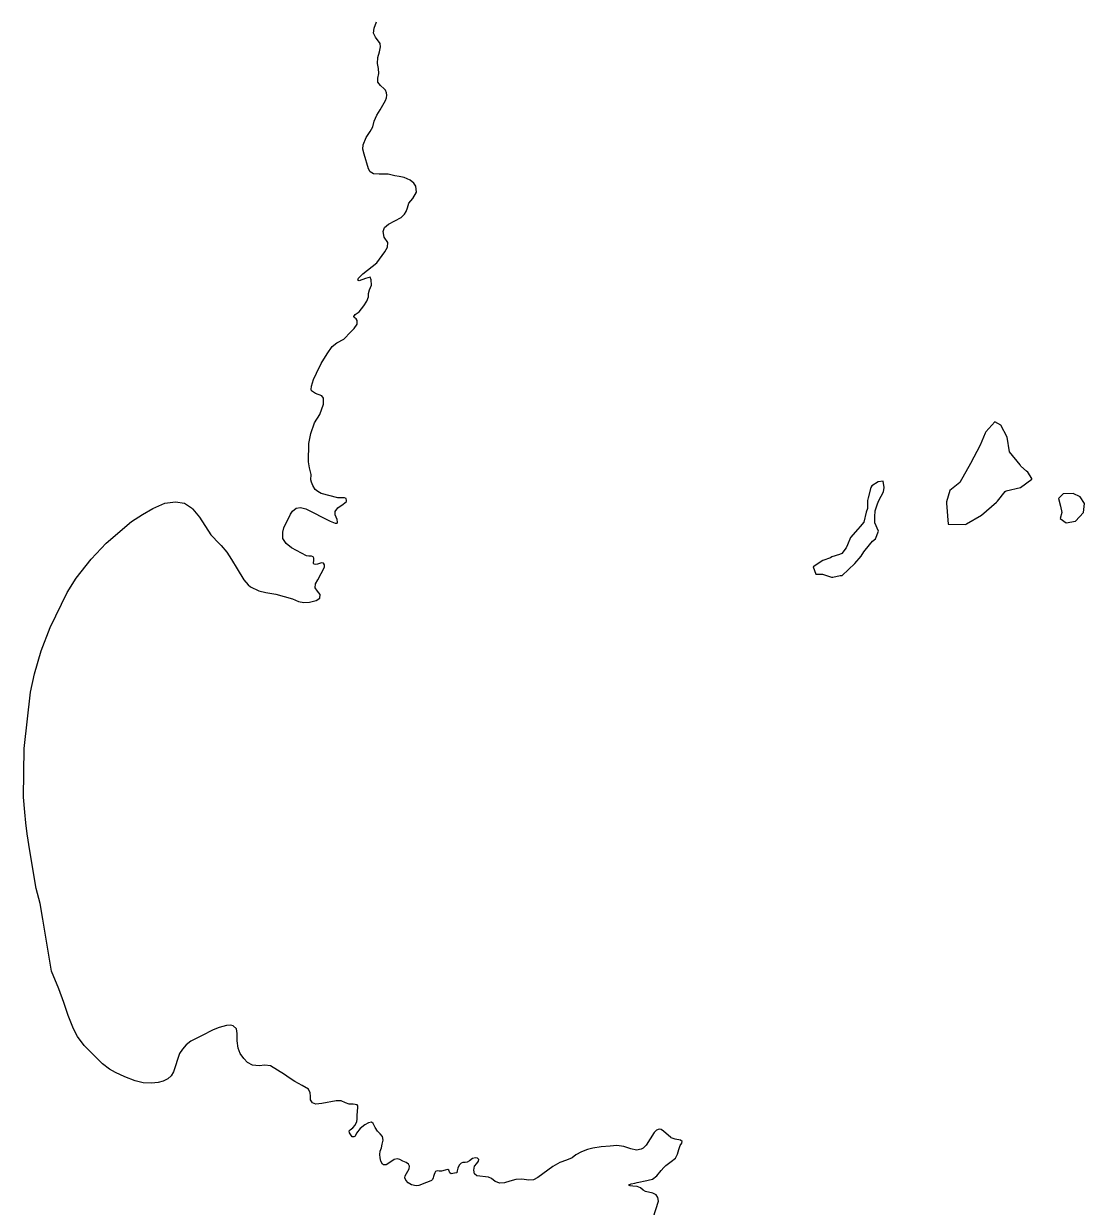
# Model space of a CAD drawing. Header units: millimetres. Extents: x 642261 to 742091, y 6812581 to 6930561.
# Drawn here: x 732139 to 733261, y 6888451 to 6889702 of the extents above; entities that cross this region are included whole.
import ezdxf

# ---------------------------------------------------------------- set-up
doc = ezdxf.new("R2010")
doc.units = ezdxf.units.MM
doc.layers.add('LimiteAreaMunicipio', color=10, linetype='Continuous')
doc.layers.add('LimiteRegional', color=10, linetype='Continuous')

# ---------------------------------------------------------------- blocks, each defined once
blk = doc.blocks.new('compartilhadora_AUTOCAD_OD_1_FMEBLOCK2')
at = {"layer": 'LimiteAreaMunicipio', "color": 7, "linetype": 'Continuous'}
blk.add_lwpolyline([(2929.29905, -8650.3015), (2934.82915, -8632.9224), (2934.31215, -8628.8064), (2932.54315, -8626.2064), (2929.08015, -8624.3524), (2921.28115, -8622.5674), (2918.80215, -8621.2173), (2916.13315, -8618.7434), (2912.26315, -8617.2003), (2907.88415, -8616.9993), (2905.10215, -8616.7024), (2903.69415, -8615.9924), (2903.72215, -8615.4983), (2905.95615, -8614.5773), (2909.83115, -8613.6274), (2912.48715, -8613.1153), (2922.80215, -8610.9253), (2924.06795, -8610.6484), (2928.70425, -8609.6343), (2933.32615, -8606.2203), (2937.74805, -8600.5573), (2940.78265, -8597.119), (2942.04715, -8595.6862), (2942.66215, -8594.9893), (2948.37115, -8590.8223), (2952.94815, -8587.4073), (2955.10715, -8583.1153), (2956.41715, -8578.3214), (2957.94925, -8573.8884), (2959.63925, -8571.3893), (2959.92715, -8569.6844), (2958.32415, -8568.3213), (2952.67225, -8567.2333), (2948.28315, -8565.8433), (2948.08545, -8565.6722), (2940.31215, -8558.9383), (2937.67915, -8557.2514), (2935.55015, -8556.7813), (2933.02215, -8557.7674), (2930.32215, -8560.2342), (2921.88915, -8573.7373), (2918.93615, -8576.8065), (2916.72215, -8577.9973), (2911.77315, -8578.8023), (2905.67905, -8577.4854), (2898.47415, -8575.0804), (2890.85115, -8574.0182), (2884.01515, -8574.8493), (2874.31315, -8575.3374), (2865.58815, -8576.9563), (2859.73915, -8578.3352), (2853.47615, -8580.6523), (2847.69515, -8584.0064), (2843.57815, -8587.0184), (2837.58015, -8589.6523), (2830.64425, -8591.9173), (2823.10315, -8596.1973), (2807.27715, -8607.8864), (2802.76515, -8610.3543), (2797.78615, -8610.4844), (2790.48615, -8609.5584), (2784.20405, -8609.9003), (2777.90615, -8611.6764), (2771.96815, -8613.4124), (2767.16415, -8613.9024), (2762.20515, -8612.1483), (2758.42815, -8608.9243), (2755.08015, -8607.5004), (2742.81115, -8605.9424), (2740.45715, -8603.9223), (2739.64815, -8599.9435), (2740.45415, -8595.8464), (2742.84015, -8592.8873), (2744.68115, -8590.5053), (2744.92215, -8588.9604), (2743.61615, -8587.3764), (2741.35815, -8586.8834), (2738.41115, -8587.8634), (2735.11415, -8590.0964), (2732.70115, -8591.4854), (2730.72415, -8591.8914), (2728.17015, -8591.8213), (2726.36815, -8592.5663), (2724.17015, -8594.8544), (2722.83825, -8597.7793), (2722.10915, -8600.9124), (2721.88915, -8602.6153), (2721.81915, -8602.8613), (2719.39615, -8603.1064), (2715.91515, -8603.9233), (2714.40315, -8602.8093), (2713.31215, -8600.0843), (2712.19915, -8599.4453), (2709.25715, -8600.0444), (2705.68305, -8601.0844), (2703.01815, -8600.9464), (2700.78015, -8600.6763), (2699.22705, -8601.3344), (2698.36115, -8602.7383), (2697.64615, -8604.5922), (2697.13115, -8606.6284), (2696.73315, -8608.2164), (2695.88515, -8610.0244), (2694.95515, -8611.0465), (2692.59115, -8612.0994), (2689.55615, -8613.0114), (2681.68015, -8616.2734), (2678.63015, -8616.6243), (2673.84815, -8615.4554), (2670.15215, -8613.4003), (2667.67115, -8610.7963), (2666.62615, -8608.0273), (2667.18415, -8606.0604), (2671.20715, -8598.6554), (2671.61615, -8595.9904), (2670.76515, -8593.8974), (2668.16515, -8591.9654), (2664.79915, -8590.4743), (2661.45615, -8588.9614), (2658.68715, -8588.1494), (2655.52015, -8588.9474), (2649.87915, -8592.8154), (2646.95015, -8594.4685), (2644.18615, -8594.6023), (2643.06115, -8593.7804), (2641.30615, -8590.3774), (2640.64615, -8587.1643), (2640.28415, -8583.3934), (2640.56815, -8579.8533), (2641.92725, -8576.3244), (2642.84015, -8572.6563), (2643.89325, -8568.4064), (2643.13015, -8564.3643), (2640.74215, -8561.5603), (2637.68325, -8558.7512), (2635.43915, -8555.0523), (2633.20115, -8550.8163), (2631.60515, -8549.2764), (2628.23915, -8550.0064), (2624.27515, -8552.2095), (2619.48615, -8556.1544), (2615.67415, -8560.8254), (2614.07115, -8564.2173), (2613.75315, -8564.6184), (2612.67615, -8564.8324), (2611.15515, -8564.7273), (2609.65515, -8562.6053), (2608.24415, -8560.5294), (2607.72815, -8558.5964), (2608.99315, -8557.5324), (2611.79315, -8555.3623), (2614.24315, -8552.3373), (2615.93915, -8548.6764), (2616.32415, -8546.1694), (2616.32015, -8542.4023), (2616.99715, -8533.4873), (2617.05715, -8532.0534), (2616.48515, -8531.1965), (2611.97315, -8530.3914), (2607.90015, -8530.3524), (2604.02315, -8528.7904), (2599.25515, -8526.7724), (2594.19615, -8526.8584), (2578.95715, -8529.5374), (2572.55215, -8530.1485), (2569.03215, -8528.8153), (2567.05015, -8525.8833), (2566.86915, -8521.8484), (2566.81615, -8518.4854), (2564.71215, -8514.3425), (2558.04015, -8510.7383), (2550.56915, -8506.4544), (2544.48315, -8502.3634), (2539.41915, -8498.9084), (2524.62715, -8489.8083), (2518.87115, -8488.9483), (2512.69615, -8489.6974), (2505.73015, -8489.1834), (2500.53115, -8486.3123), (2496.37415, -8482.1973), (2492.58715, -8476.9203), (2490.36915, -8471.1214), (2489.42415, -8463.3174), (2489.59715, -8455.4803), (2488.66305, -8450.8123), (2485.39005, -8447.6464), (2482.27015, -8446.8554), (2478.24515, -8447.1313), (2470.44715, -8449.1633), (2463.98415, -8451.7905), (2451.62515, -8458.2594), (2446.14315, -8461.0304), (2440.43815, -8463.8442), (2435.43515, -8467.7834), (2431.76915, -8472.1844), (2428.63715, -8476.7244), (2422.17615, -8496.2333), (2419.58715, -8500.2843), (2416.06915, -8503.5644), (2411.22015, -8506.0263), (2406.06815, -8507.5444), (2398.82815, -8508.0574), (2390.16815, -8507.6174), (2381.61615, -8505.5214), (2370.67315, -8501.4324), (2360.67215, -8496.9484), (2354.45815, -8493.3523), (2347.19515, -8487.6413), (2334.56915, -8475.5234), (2327.50515, -8468.3044), (2320.55315, -8458.9373), (2316.44515, -8450.6674), (2310.79215, -8436.4743), (2306.29515, -8422.7384), (2301.00115, -8408.3684), (2293.07515, -8389.5913), (2284.00715, -8334.9834), (2281.05815, -8318.2144), (2277.02715, -8302.5113), (2270.29715, -8262.459), (2267.29365, -8244.5846), (2265.93335, -8232.945), (2264.98625, -8221.7143), (2263.66515, -8206.0484), (2264.20415, -8154.2904), (2271.06915, -8095.0463), (2275.20115, -8075.4554), (2282.23915, -8051.1364), (2291.77915, -8026.6554), (2309.58115, -7989.4953), (2319.20815, -7974.4974), (2334.96515, -7954.2503), (2350.77415, -7937.4983), (2377.64415, -7914.4493), (2389.16615, -7907.2563), (2400.32215, -7900.8683), (2412.90325, -7895.1173), (2424.09615, -7893.6623), (2433.65015, -7895.1563), (2442.17515, -7900.8594), (2442.66785, -7901.4655), (2449.50315, -7909.8733), (2461.46915, -7928.6944), (2470.76315, -7938.1723), (2472.48665, -7940.091), (2478.54415, -7946.8343), (2483.30105, -7954.6492), (2489.35215, -7964.5905), (2496.44215, -7976.2384), (2501.17515, -7981.4282), (2503.61515, -7983.4624), (2512.25225, -7987.6914), (2519.88615, -7989.4463), (2530.29315, -7991.2644), (2547.78815, -7996.1793), (2554.38515, -7999.0044), (2559.83315, -8000.2953), (2566.01815, -7999.7525), (2572.84115, -7998.0914), (2577.03215, -7995.5153), (2577.34115, -7991.7034), (2574.55815, -7988.0963), (2571.95515, -7984.4893), (2572.22015, -7980.5424), (2574.64115, -7976.0714), (2581.63015, -7962.9013), (2581.92615, -7960.3233), (2580.78015, -7958.6114), (2578.72415, -7958.3064), (2574.47915, -7959.6483), (2571.90125, -7960.0133), (2570.58615, -7959.5334), (2570.10415, -7958.4984), (2570.58315, -7955.5174), (2570.65115, -7953.3643), (2569.79415, -7951.8553), (2568.03415, -7951.0373), (2565.05715, -7951.0404), (2562.86615, -7950.7804), (2546.88615, -7942.4243), (2541.42915, -7937.9043), (2537.86215, -7932.4094), (2537.57215, -7925.9474), (2538.74215, -7921.1083), (2546.00815, -7906.9753), (2547.92415, -7903.6214), (2551.85115, -7900.5484), (2556.51715, -7899.6345), (2561.96415, -7901.0584), (2587.61715, -7914.1383), (2592.96715, -7916.4143), (2595.25215, -7916.2934), (2595.71115, -7915.2183), (2595.20415, -7912.4333), (2593.01715, -7907.4383), (2593.01015, -7903.9373), (2595.87115, -7900.1393), (2601.42115, -7896.2234), (2604.94415, -7893.4614), (2605.17915, -7892.4303), (2604.57315, -7890.4073), (2602.92715, -7889.4104), (2598.76015, -7889.5654), (2595.98215, -7889.6834), (2578.21215, -7884.8433), (2574.71815, -7883.0283), (2571.83415, -7880.5885), (2569.32615, -7876.5143), (2567.90915, -7872.9614), (2567.39915, -7870.4234), (2567.58915, -7865.0184), (2565.86315, -7857.9344), (2565.03715, -7851.4494), (2565.34315, -7831.9833), (2567.46615, -7821.4094), (2571.16715, -7810.2703), (2576.70115, -7801.6564), (2580.84815, -7790.6853), (2580.68415, -7784.1424), (2579.12315, -7781.8774), (2572.42015, -7779.1933), (2568.10515, -7776.4574), (2567.62915, -7775.1414), (2568.15715, -7771.5023), (2570.27815, -7764.3793), (2573.20815, -7757.7694), (2578.16915, -7747.4874), (2584.72415, -7737.2583), (2590.02215, -7729.7993), (2594.96615, -7725.8874), (2602.21015, -7721.9244), (2609.57815, -7714.1103), (2613.29815, -7710.7544), (2616.27515, -7706.0004), (2616.35715, -7702.1944), (2615.11615, -7700.3644), (2613.00425, -7699.0844), (2612.83815, -7697.7613), (2614.38415, -7695.8693), (2618.42315, -7692.9053), (2623.44515, -7686.7784), (2626.72615, -7681.7514), (2628.47015, -7677.2454), (2628.38015, -7673.6653), (2629.29715, -7669.6643), (2631.60715, -7664.7473), (2631.24415, -7659.1383), (2630.20215, -7656.3753), (2625.23715, -7657.7683), (2618.35715, -7660.3983), (2617.00915, -7659.5443), (2617.75615, -7657.5815), (2622.28415, -7652.9244), (2637.02915, -7641.0524), (2645.76715, -7629.6224), (2648.29815, -7624.7004), (2648.70215, -7619.6493), (2644.88715, -7613.9853), (2643.72515, -7608.2614), (2645.20815, -7603.8934), (2649.41215, -7600.3934), (2662.77315, -7593.3242), (2666.48815, -7589.7463), (2668.32215, -7587.0514), (2669.41415, -7582.9574), (2670.97415, -7578.1463), (2675.36015, -7573.1383), (2679.26115, -7566.4164), (2678.44515, -7560.3324), (2676.23615, -7556.9334), (2672.26715, -7553.9283), (2666.00015, -7551.0204), (2660.62415, -7550.0814), (2656.22215, -7549.2084), (2649.19015, -7547.5114), (2639.50015, -7547.4663), (2633.61015, -7547.2474), (2630.10515, -7545.0713), (2628.34115, -7541.7953), (2623.57015, -7526.2064), (2622.38315, -7521.2374), (2622.70415, -7516.4103), (2625.69615, -7508.6914), (2629.96315, -7502.4464), (2632.75515, -7497.3403), (2634.29015, -7491.5123), (2637.00615, -7485.1263), (2640.80115, -7479.4673), (2646.28815, -7469.8113), (2647.34615, -7467.0004), (2647.73915, -7464.1614), (2647.41215, -7461.6933), (2646.27815, -7458.8233), (2644.77615, -7457.1772), (2641.13015, -7453.7923), (2638.11815, -7450.1483), (2638.14415, -7445.9033), (2639.12615, -7440.9724), (2638.73215, -7435.8524), (2637.97915, -7430.5205), (2638.17715, -7424.3254), (2639.97015, -7418.1824), (2641.03205, -7412.9404), (2640.54815, -7409.5024), (2635.55515, -7402.7233), (2633.77015, -7398.5654), (2634.25215, -7393.1163), (2636.83215, -7386.6004)], dxfattribs=at)
for points in [[(3260.64595, -7917.1753), (3276.71505, -7907.7376), (3292.31575, -7894.2121), (3293.51845, -7893.0822), (3301.41855, -7882.8296), (3302.60455, -7882.2813), (3317.92255, -7878.6433), (3329.88215, -7869.6707), (3329.89885, -7869.089), (3325.40445, -7862.5579), (3324.26825, -7861.3614), (3317.98665, -7855.9434), (3317.43525, -7854.7635), (3306.12435, -7841.0529), (3303.65015, -7825.2657), (3296.98335, -7812.8517), (3290.65165, -7809.1786), (3280.98085, -7819.9628), (3280.36295, -7821.1093), (3275.31965, -7833.7717), (3264.81465, -7853.2635), (3253.70815, -7873.3203), (3242.93455, -7881.7446), (3239.66185, -7893.8753), (3239.62865, -7895.0386), (3241.33515, -7917.2069), (3260.04475, -7917.7402)], [(3142.51145, -7959.0914), (3149.17585, -7951.132), (3152.23215, -7946.5623), (3153.45145, -7944.8508), (3161.33505, -7935.1799), (3164.32495, -7932.9367), (3167.48125, -7924.8774), (3163.63805, -7916.0364), (3163.87085, -7907.8937), (3163.95405, -7904.9856), (3164.00385, -7903.2408), (3166.55895, -7895.7463), (3167.82805, -7892.2899), (3172.77155, -7883.1174), (3173.48935, -7878.4811), (3172.50295, -7872.0499), (3167.22425, -7872.4815), (3160.65985, -7876.9512), (3159.44055, -7878.6626), (3156.78575, -7889.6468), (3156.11795, -7892.5383), (3156.08465, -7893.7015), (3155.88505, -7900.681), (3154.59925, -7904.7189), (3151.96115, -7915.1215), (3148.32005, -7919.6745), (3145.89815, -7922.5159), (3138.03135, -7931.6051), (3134.89165, -7939.083), (3133.62245, -7942.5394), (3128.77875, -7948.2222), (3126.40675, -7949.3188), (3118.13815, -7951.9936), (3116.93555, -7953.1235), (3108.66685, -7955.7982), (3098.52775, -7962.4944), (3101.23495, -7970.1388), (3108.25095, -7970.3388), (3118.10725, -7973.5302), (3119.27665, -7973.5636), (3126.94395, -7971.4537), (3129.28265, -7971.5204)], [(3376.00965, -7914.0607), (3384.46115, -7904.988), (3385.31205, -7895.6988), (3380.83435, -7888.586), (3373.33335, -7884.8796), (3362.79255, -7885.1613), (3357.96545, -7890.2625), (3360.07125, -7898.4719), (3361.64235, -7904.9196), (3359.70535, -7911.2675), (3366.00365, -7916.1038)]]:
    blk.add_lwpolyline(points, close=True, dxfattribs=at)

msp = doc.modelspace()

# ---------------------------------------------------------------- linework, layer by layer
at = {"layer": 'LimiteRegional', "color": 7, "linetype": 'Continuous'}
msp.add_lwpolyline([(732804.6419, 6888439.9269), (732810.172, 6888457.306), (732809.655, 6888461.422), (732807.886, 6888464.022), (732804.423, 6888465.876), (732796.624, 6888467.661), (732794.145, 6888469.0111), (732791.476, 6888471.485), (732787.606, 6888473.0281), (732783.227, 6888473.2291), (732780.445, 6888473.526), (732779.037, 6888474.236), (732779.065, 6888474.7301), (732781.299, 6888475.6511), (732785.174, 6888476.601), (732787.83, 6888477.1131), (732798.145, 6888479.3031), (732799.4108, 6888479.58), (732804.0471, 6888480.5941), (732808.669, 6888484.0081), (732813.0909, 6888489.6711), (732816.1255, 6888493.1094), (732817.39, 6888494.5422), (732818.005, 6888495.2391), (732823.714, 6888499.4061), (732828.291, 6888502.8211), (732830.45, 6888507.1131), (732831.76, 6888511.907), (732833.2921, 6888516.34), (732834.9821, 6888518.8391), (732835.27, 6888520.544), (732833.667, 6888521.9071), (732828.0151, 6888522.9951), (732823.626, 6888524.3851), (732823.4283, 6888524.5562), (732815.655, 6888531.2901), (732813.022, 6888532.977), (732810.893, 6888533.4471), (732808.365, 6888532.461), (732805.665, 6888529.9942), (732797.232, 6888516.4911), (732794.279, 6888513.4219), (732792.065, 6888512.2311), (732787.116, 6888511.4261), (732781.0219, 6888512.743), (732773.817, 6888515.148), (732766.194, 6888516.2102), (732759.358, 6888515.3791), (732749.656, 6888514.891), (732740.931, 6888513.2721), (732735.082, 6888511.8932), (732728.819, 6888509.5761), (732723.038, 6888506.222), (732718.921, 6888503.21), (732712.923, 6888500.5761), (732705.9871, 6888498.3111), (732698.446, 6888494.0311), (732682.62, 6888482.342), (732678.108, 6888479.8741), (732673.129, 6888479.744), (732665.829, 6888480.67), (732659.5469, 6888480.3281), (732653.249, 6888478.552), (732647.311, 6888476.816), (732642.507, 6888476.326), (732637.548, 6888478.0801), (732633.771, 6888481.3041), (732630.423, 6888482.728), (732618.154, 6888484.286), (732615.8, 6888486.3061), (732614.991, 6888490.2849), (732615.797, 6888494.382), (732618.183, 6888497.3411), (732620.024, 6888499.7231), (732620.265, 6888501.268), (732618.959, 6888502.852), (732616.701, 6888503.345), (732613.754, 6888502.365), (732610.457, 6888500.132), (732608.044, 6888498.743), (732606.067, 6888498.337), (732603.513, 6888498.4071), (732601.711, 6888497.6621), (732599.513, 6888495.374), (732598.1811, 6888492.4491), (732597.452, 6888489.316), (732597.232, 6888487.6131), (732597.162, 6888487.3671), (732594.739, 6888487.122), (732591.258, 6888486.3051), (732589.746, 6888487.4191), (732588.655, 6888490.1441), (732587.542, 6888490.7831), (732584.6, 6888490.184), (732581.0259, 6888489.144), (732578.361, 6888489.282), (732576.123, 6888489.5521), (732574.5699, 6888488.894), (732573.704, 6888487.4901), (732572.989, 6888485.6362), (732572.474, 6888483.6), (732572.076, 6888482.012), (732571.228, 6888480.204), (732570.298, 6888479.1819), (732567.934, 6888478.129), (732564.899, 6888477.217), (732557.023, 6888473.955), (732553.973, 6888473.6041), (732549.191, 6888474.773), (732545.495, 6888476.8281), (732543.014, 6888479.4321), (732541.969, 6888482.2011), (732542.527, 6888484.168), (732546.55, 6888491.573), (732546.959, 6888494.238), (732546.108, 6888496.331), (732543.508, 6888498.263), (732540.142, 6888499.7541), (732536.799, 6888501.267), (732534.03, 6888502.079), (732530.863, 6888501.281), (732525.222, 6888497.413), (732522.293, 6888495.7599), (732519.529, 6888495.6261), (732518.404, 6888496.448), (732516.649, 6888499.851), (732515.989, 6888503.0641), (732515.627, 6888506.835), (732515.911, 6888510.3751), (732517.2701, 6888513.904), (732518.183, 6888517.5721), (732519.2361, 6888521.822), (732518.473, 6888525.8641), (732516.085, 6888528.6681), (732513.0261, 6888531.4772), (732510.782, 6888535.1761), (732508.544, 6888539.4121), (732506.948, 6888540.952), (732503.582, 6888540.222), (732499.618, 6888538.0189), (732494.829, 6888534.074), (732491.017, 6888529.403), (732489.414, 6888526.0111), (732489.096, 6888525.61), (732488.019, 6888525.396), (732486.498, 6888525.5011), (732484.998, 6888527.6231), (732483.587, 6888529.699), (732483.071, 6888531.632), (732484.336, 6888532.696), (732487.136, 6888534.8661), (732489.586, 6888537.8911), (732491.282, 6888541.552), (732491.667, 6888544.059), (732491.663, 6888547.8261), (732492.34, 6888556.7411), (732492.4, 6888558.175), (732491.828, 6888559.0319), (732487.316, 6888559.837), (732483.243, 6888559.876), (732479.366, 6888561.438), (732474.598, 6888563.456), (732469.539, 6888563.37), (732454.3, 6888560.691), (732447.895, 6888560.0799), (732444.375, 6888561.4131), (732442.393, 6888564.3451), (732442.212, 6888568.38), (732442.159, 6888571.743), (732440.055, 6888575.8859), (732433.383, 6888579.4901), (732425.912, 6888583.774), (732419.826, 6888587.865), (732414.762, 6888591.32), (732399.97, 6888600.4201), (732394.214, 6888601.2801), (732388.039, 6888600.531), (732381.073, 6888601.045), (732375.874, 6888603.9161), (732371.717, 6888608.0311), (732367.93, 6888613.3081), (732365.712, 6888619.107), (732364.767, 6888626.911), (732364.94, 6888634.7481), (732364.0059, 6888639.4161), (732360.7329, 6888642.582), (732357.613, 6888643.373), (732353.588, 6888643.0971), (732345.79, 6888641.0651), (732339.327, 6888638.4379), (732326.968, 6888631.969), (732321.486, 6888629.198), (732315.781, 6888626.3842), (732310.778, 6888622.445), (732307.112, 6888618.044), (732303.98, 6888613.504), (732297.519, 6888593.9951), (732294.93, 6888589.9441), (732291.412, 6888586.664), (732286.563, 6888584.2021), (732281.411, 6888582.684), (732274.171, 6888582.171), (732265.511, 6888582.611), (732256.959, 6888584.707), (732246.016, 6888588.796), (732236.015, 6888593.28), (732229.801, 6888596.8761), (732222.538, 6888602.5871), (732209.912, 6888614.705), (732202.848, 6888621.924), (732195.896, 6888631.2911), (732191.788, 6888639.561), (732186.135, 6888653.7541), (732181.638, 6888667.49), (732176.344, 6888681.86), (732168.418, 6888700.6371), (732159.35, 6888755.245), (732156.401, 6888772.014), (732152.37, 6888787.7171), (732145.64, 6888827.7694), (732142.6365, 6888845.6438), (732141.2762, 6888857.2834), (732140.3291, 6888868.5141), (732139.008, 6888884.18), (732139.547, 6888935.938), (732146.412, 6888995.1821), (732150.544, 6889014.773), (732157.582, 6889039.092), (732167.122, 6889063.573), (732184.924, 6889100.7331), (732194.551, 6889115.731), (732210.308, 6889135.9781), (732226.117, 6889152.7301), (732252.987, 6889175.7791), (732264.509, 6889182.9721), (732275.665, 6889189.3601), (732288.2461, 6889195.1111), (732299.439, 6889196.5661), (732308.993, 6889195.0721), (732317.518, 6889189.369), (732318.0107, 6889188.7629), (732324.846, 6889180.3551), (732336.812, 6889161.534), (732346.106, 6889152.0561), (732347.8295, 6889150.1374), (732353.887, 6889143.3941), (732358.6439, 6889135.5792), (732364.695, 6889125.6379), (732371.785, 6889113.99), (732376.518, 6889108.8002), (732378.958, 6889106.766), (732387.5951, 6889102.537), (732395.229, 6889100.7821), (732405.636, 6889098.964), (732423.131, 6889094.0491), (732429.728, 6889091.224), (732435.176, 6889089.9331), (732441.361, 6889090.4759), (732448.184, 6889092.137), (732452.375, 6889094.7131), (732452.684, 6889098.525), (732449.901, 6889102.1321), (732447.298, 6889105.7391), (732447.563, 6889109.686), (732449.984, 6889114.157), (732456.973, 6889127.3271), (732457.269, 6889129.9051), (732456.123, 6889131.617), (732454.067, 6889131.922), (732449.822, 6889130.5801), (732447.2441, 6889130.2151), (732445.929, 6889130.695), (732445.447, 6889131.73), (732445.926, 6889134.711), (732445.994, 6889136.8641), (732445.137, 6889138.3731), (732443.377, 6889139.1911), (732440.4, 6889139.188), (732438.209, 6889139.448), (732422.229, 6889147.8041), (732416.772, 6889152.3241), (732413.205, 6889157.819), (732412.915, 6889164.281), (732414.085, 6889169.1201), (732421.351, 6889183.2531), (732423.267, 6889186.607), (732427.194, 6889189.68), (732431.86, 6889190.5939), (732437.307, 6889189.17), (732462.96, 6889176.0901), (732468.31, 6889173.8141), (732470.595, 6889173.935), (732471.054, 6889175.0101), (732470.547, 6889177.7951), (732468.36, 6889182.7901), (732468.353, 6889186.2911), (732471.214, 6889190.0891), (732476.764, 6889194.005), (732480.287, 6889196.767), (732480.522, 6889197.7981), (732479.916, 6889199.8211), (732478.27, 6889200.818), (732474.103, 6889200.663), (732471.325, 6889200.545), (732453.555, 6889205.3851), (732450.061, 6889207.2001), (732447.177, 6889209.6399), (732444.669, 6889213.7141), (732443.252, 6889217.267), (732442.742, 6889219.805), (732442.932, 6889225.21), (732441.206, 6889232.294), (732440.38, 6889238.779), (732440.686, 6889258.2451), (732442.809, 6889268.819), (732446.51, 6889279.9581), (732452.044, 6889288.572), (732456.191, 6889299.5431), (732456.027, 6889306.086), (732454.466, 6889308.351), (732447.763, 6889311.0351), (732443.448, 6889313.771), (732442.972, 6889315.087), (732443.5, 6889318.7261), (732445.621, 6889325.8491), (732448.551, 6889332.459), (732453.512, 6889342.741), (732460.067, 6889352.9701), (732465.365, 6889360.4291), (732470.309, 6889364.341), (732477.553, 6889368.304), (732484.921, 6889376.1181), (732488.641, 6889379.474), (732491.618, 6889384.228), (732491.7, 6889388.034), (732490.459, 6889389.864), (732488.3471, 6889391.144), (732488.181, 6889392.4671), (732489.727, 6889394.3591), (732493.766, 6889397.3231), (732498.788, 6889403.45), (732502.069, 6889408.477), (732503.813, 6889412.983), (732503.723, 6889416.5631), (732504.64, 6889420.5641), (732506.95, 6889425.4811), (732506.587, 6889431.0901), (732505.545, 6889433.8531), (732500.58, 6889432.4601), (732493.7, 6889429.8301), (732492.352, 6889430.6841), (732493.099, 6889432.6469), (732497.627, 6889437.304), (732512.372, 6889449.176), (732521.11, 6889460.606), (732523.641, 6889465.528), (732524.045, 6889470.5791), (732520.23, 6889476.2431), (732519.068, 6889481.967), (732520.551, 6889486.335), (732524.755, 6889489.835), (732538.116, 6889496.9042), (732541.831, 6889500.4821), (732543.665, 6889503.177), (732544.757, 6889507.271), (732546.317, 6889512.0821), (732550.703, 6889517.0901), (732554.604, 6889523.812), (732553.788, 6889529.896), (732551.579, 6889533.295), (732547.61, 6889536.3001), (732541.343, 6889539.208), (732535.967, 6889540.147), (732531.565, 6889541.02), (732524.533, 6889542.717), (732514.843, 6889542.7621), (732508.953, 6889542.981), (732505.448, 6889545.1571), (732503.684, 6889548.4331), (732498.913, 6889564.022), (732497.726, 6889568.991), (732498.047, 6889573.8181), (732501.039, 6889581.537), (732505.306, 6889587.782), (732508.098, 6889592.8881), (732509.633, 6889598.7161), (732512.349, 6889605.1021), (732516.144, 6889610.7611), (732521.631, 6889620.4171), (732522.689, 6889623.228), (732523.082, 6889626.067), (732522.755, 6889628.5351), (732521.621, 6889631.4051), (732520.119, 6889633.0512), (732516.473, 6889636.4361), (732513.461, 6889640.0801), (732513.487, 6889644.3251), (732514.469, 6889649.256), (732514.075, 6889654.376), (732513.322, 6889659.7079), (732513.52, 6889665.903), (732515.313, 6889672.046), (732516.3749, 6889677.288), (732515.891, 6889680.726), (732510.898, 6889687.5051), (732509.113, 6889691.663), (732509.595, 6889697.1121), (732512.175, 6889703.628)], dxfattribs=at)

# ---------------------------------------------------------------- block references
at = {"layer": 'LimiteAreaMunicipio', "color": 7, "linetype": 'Continuous'}
msp.add_blockref('compartilhadora_AUTOCAD_OD_1_FMEBLOCK2', (729875.3428, 6897090.2284), dxfattribs=at)

doc.saveas('drawing.dxf')
